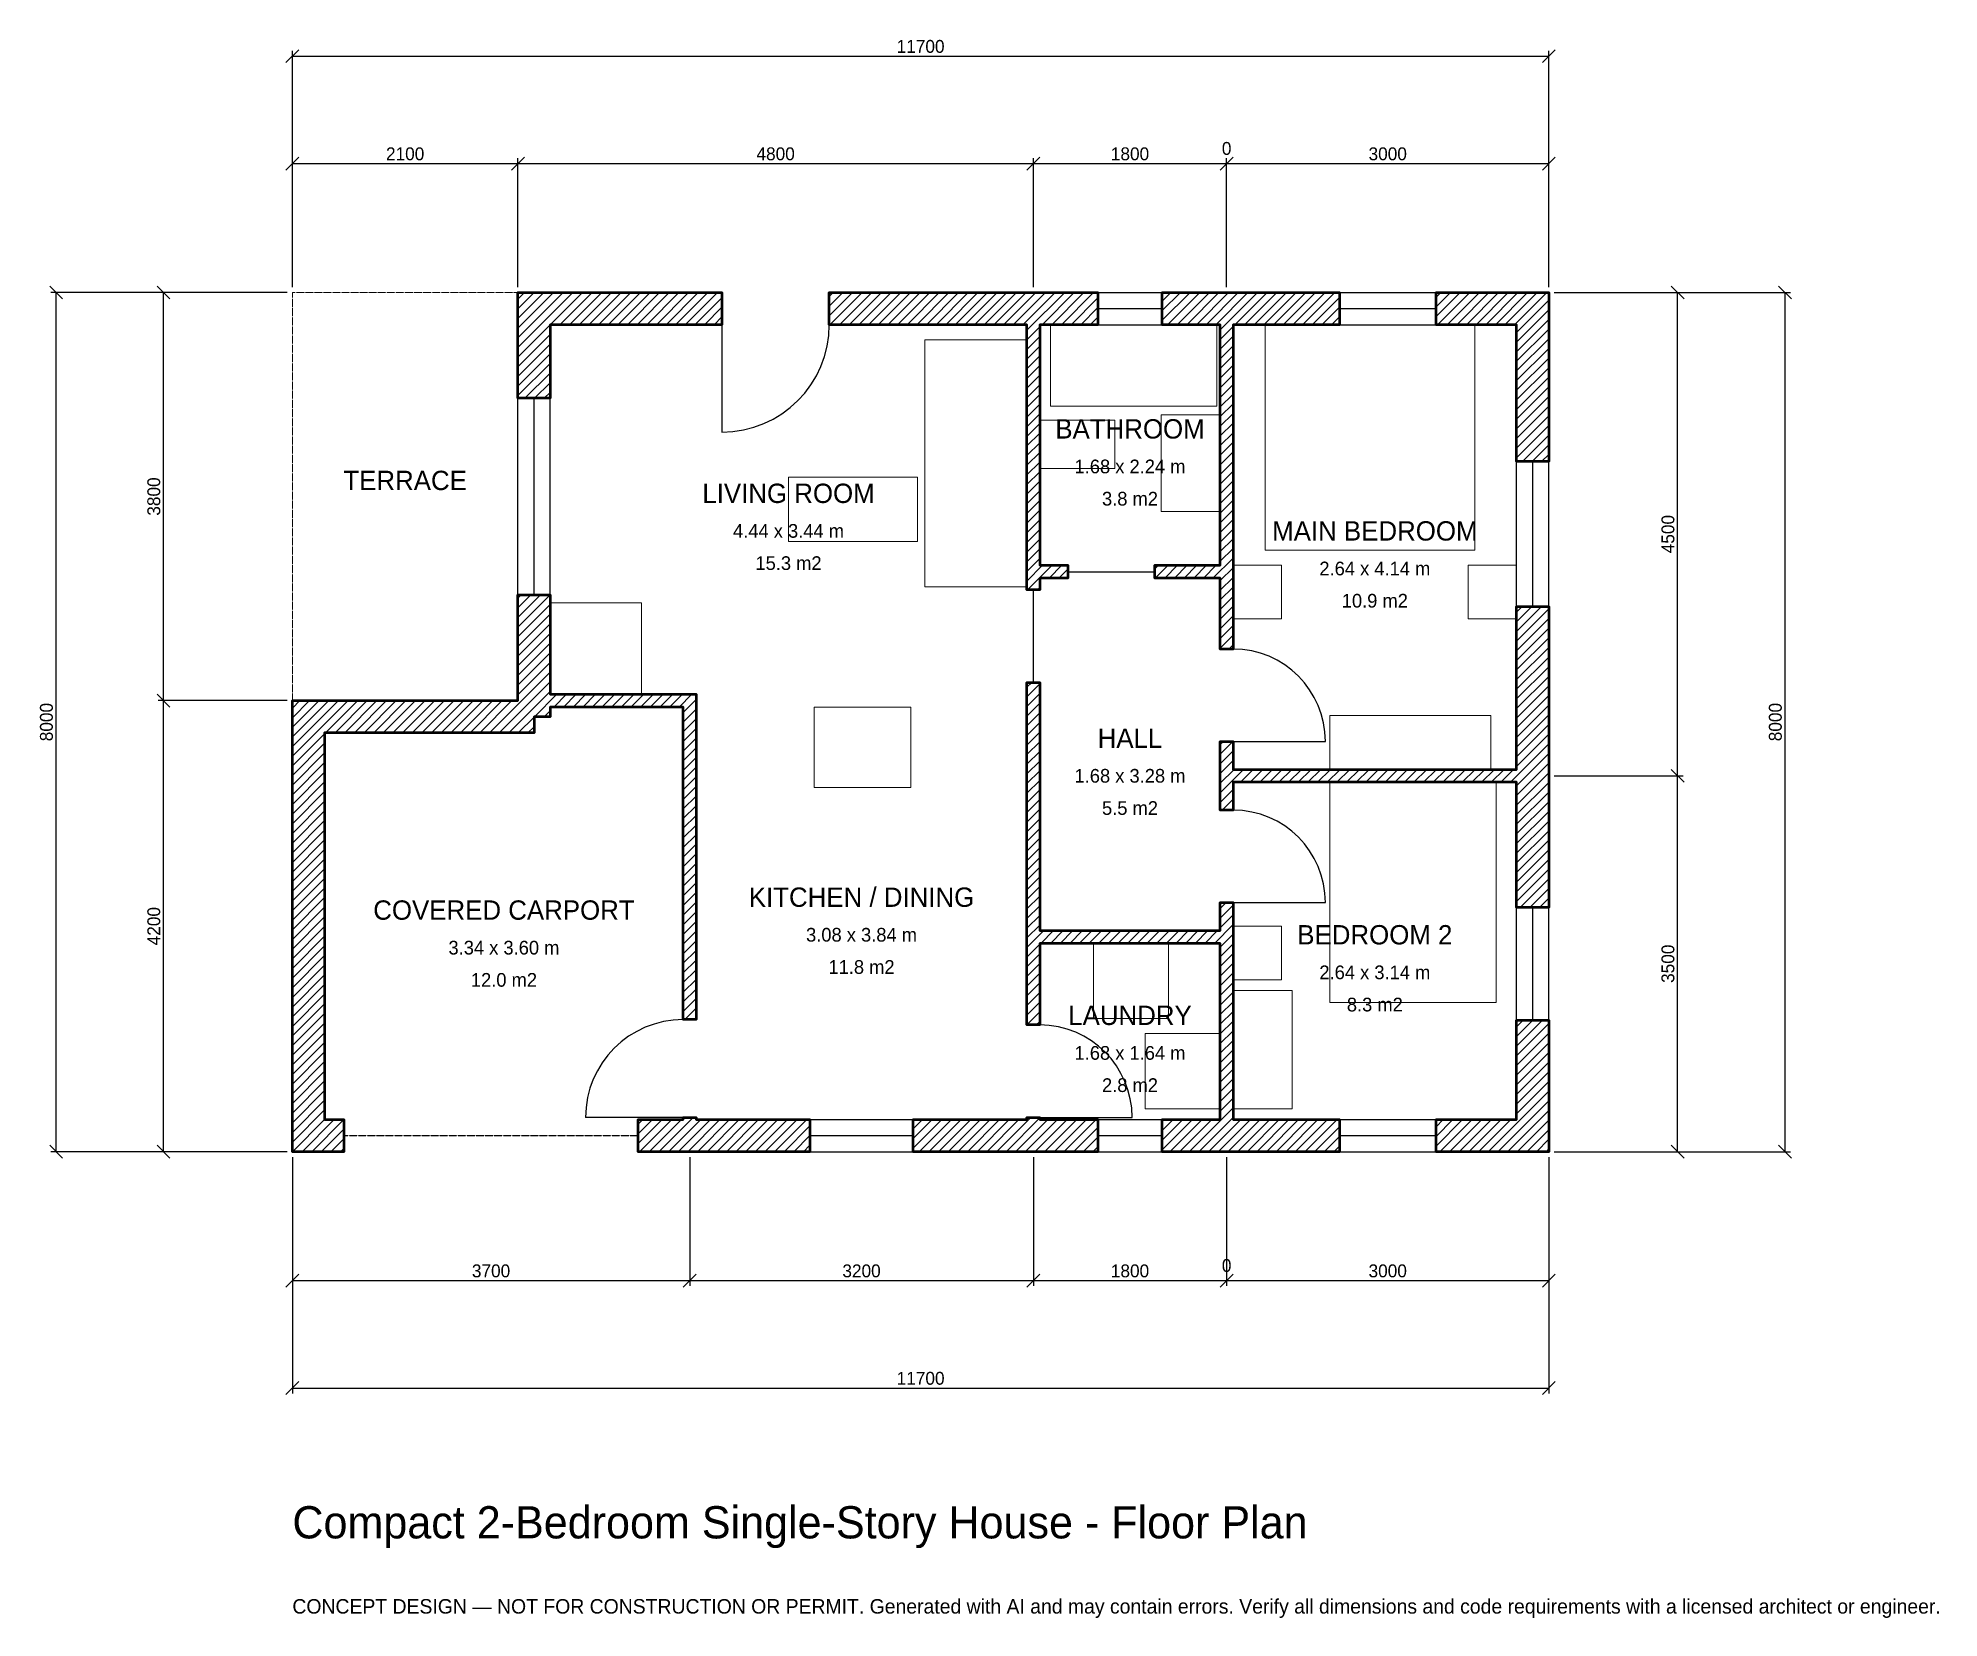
# Model space of a CAD drawing. Header units: millimetres. Extents: x -2369 to 15333, y -4341 to 10369.
import ezdxf
from ezdxf.enums import TextEntityAlignment as Align

# ---------------------------------------------------------------- set-up
doc = ezdxf.new("R2010")
doc.units = ezdxf.units.MM
doc.linetypes.add('DASHED', pattern=[1.524, 1.27, -0.254])
for name, color, linetype, lineweight in [('A-ANNO-DIMS', 1, 'Continuous', 13), ('A-ANNO-TEXT', 7, 'Continuous', 18), ('A-AREA-IDEN', 7, 'Continuous', 18), ('A-DOOR', 2, 'Continuous', 25), ('A-FLOR-FIXT', 9, 'Continuous', 13), ('A-FURN', 9, 'Continuous', 13), ('A-GLAZ', 4, 'Continuous', 25), ('A-SITE-PAVE', 8, 'Continuous', 13), ('A-WALL', 7, 'Continuous', 50), ('A-WALL-PATT', 8, 'Continuous', 13)]:
    doc.layers.add(name, color=color, linetype=linetype, lineweight=lineweight)
doc.dimstyles.new('PLAN', dxfattribs={"dimtxt": 120, "dimasz": 80, "dimexe": 50, "dimexo": 50, "dimgap": 30, "dimtad": 1, "dimdec": 0, "dimtsz": 60, "dimcen": 2.5, "dimclrd": 1, "dimclre": 1, "dimazin": 3, "dimtfac": 1, "dimtmove": 0, "dimatfit": 3})

msp = doc.modelspace()

# ---------------------------------------------------------------- hatches: boundary and pattern name
at = {"layer": 'A-WALL-PATT'}
h = msp.add_hatch(dxfattribs=at)
h.set_pattern_fill('ANSI31', color=8, scale=20)
h.paths.add_polyline_path([(7050, 8000), (7500, 8000), (7500, 7700), (7050, 7700), (6960, 7700), (6960, 5460), (7220, 5460), (7220, 5340), (6960, 5340), (6960, 5230), (6840, 5230), (6840, 5340), (6840, 5460), (6840, 7700), (6750, 7700), (5000, 7700), (5000, 8000), (6750, 8000), (6840, 8000), (6840, 8000.001), (6960, 8000.001), (6960, 8000), (7050, 8000)])
h.paths.add_polyline_path([(8550, 8000), (8640, 8000), (8640, 8000.001), (8760, 8000.001), (8760, 8000), (8850, 8000), (9750, 8000), (9750, 7700), (8850, 7700), (8760, 7700), (8760, 5460), (8760, 5340), (8760, 4680), (8640, 4680), (8640, 5340), (8030, 5340), (8030, 5460), (8640, 5460), (8640, 7700), (8550, 7700), (8100, 7700), (8100, 8000), (8550, 8000)])
h.paths.add_polyline_path([(11400, 8000), (11400, 8000.001), (11700, 8000.001), (11700, 8000), (11700.001, 8000), (11700.001, 7700), (11700, 7700), (11700, 6425), (11400, 6425), (11400, 7700), (10650, 7700), (10650, 8000), (11400, 8000)])
h.paths.add_polyline_path([(11700, 3650), (11700, 3560), (11700.001, 3560), (11700.001, 3440), (11700, 3440), (11700, 3350), (11700, 2275), (11400, 2275), (11400, 3350), (11400, 3440), (8760, 3440), (8760, 3180), (8640, 3180), (8640, 3440), (8640, 3440), (8640, 3560), (8640, 3560), (8640, 3820), (8760, 3820), (8760, 3560), (11400, 3560), (11400, 3650), (11400, 5075), (11700, 5075), (11700, 3650)])
h.paths.add_polyline_path([(11700, 300), (11700.001, 300), (11700.001, 0), (11700.001, 0), (11700, 0), (11700, -0.001), (11400, -0.001), (11400, 0), (10650, 0), (10650, 300), (11400, 300), (11400, 1225), (11700, 1225), (11700, 300)])
h.paths.add_polyline_path([(8850, 0), (8760, 0), (8760, -0.001), (8640, -0.001), (8640, 0), (8550, 0), (8100, 0), (8100, 300), (8550, 300), (8640, 300), (8640, 1940), (6960, 1940), (6960, 1180), (6840, 1180), (6840, 1940), (6840, 2060), (6840, 4140), (6840, 4260), (6840, 4370), (6960, 4370), (6960, 4260), (6960, 4140), (6960, 2060), (8640, 2060), (8640, 2320), (8760, 2320), (8760, 2060), (8760, 1940), (8760, 300), (8850, 300), (9750, 300), (9750, 0), (8850, 0)])
h.paths.add_polyline_path([(7050, 0), (6960, 0), (6960, -0.001), (6840, -0.001), (6840, 0), (6750, 0), (5780, 0), (5780, 300), (6750, 300), (6840, 300), (6840, 320), (6960, 320), (6960, 300), (7050, 300), (7500, 300), (7500, 0), (7050, 0)])
h.paths.add_polyline_path([(3850, 0), (3760, 0), (3760, -0.001), (3640, -0.001), (3640, 0), (3550, 0), (3220, 0), (3220, 300), (3550, 300), (3640, 300), (3640, 320), (3760, 320), (3760, 300), (3850, 300), (4820, 300), (4820, 0), (3850, 0)])
h.paths.add_polyline_path([(300, 0), (300, -0.001), (0, -0.001), (0, -0.001), (0, 0), (-0.001, 0), (-0.001, 0), (-0.001, 300), (0, 300), (0, 3900), (-0.001, 3900), (-0.001, 4200), (0, 4200), (0, 4200.001), (300, 4200.001), (300, 4200), (2040, 4200), (2040, 4200.001), (2099.999, 4200.001), (2099.999, 4260), (2100, 4260), (2100, 5185), (2400, 5185), (2400, 4260), (3640, 4260), (3760, 4260), (3760, 4140), (3760, 1230), (3640, 1230), (3640, 4140), (2400, 4140), (2400, 4050), (2250, 4050), (2250, 3900), (300, 3900), (300, 300), (480, 300), (480, 0), (300, 0)])
h.paths.add_polyline_path([(2100, 7700), (2099.999, 7700), (2099.999, 8000), (2100, 8000), (2100, 8000.001), (2400, 8000.001), (2400, 8000), (4000, 8000), (4000, 7700), (2400, 7700), (2400, 7015), (2100, 7015), (2100, 7700)])

# ---------------------------------------------------------------- linework, layer by layer
at = {"layer": 'A-DOOR'}
for p, q in [((4000, 7700), (4000, 6700)), ((7220, 5400), (8030, 5400)), ((6900, 4370), (6900, 5230)), ((8760, 3820), (9620, 3820)), ((8760, 2320), (9620, 2320)), ((3640, 320), (2730, 320)), ((6960, 320), (7820, 320))]:
    msp.add_line(p, q, dxfattribs=at)
at = {"layer": 'A-DOOR', "linetype": 'DASHED'}
msp.add_line((480, 150), (3220, 150), dxfattribs=at)
at = {"layer": 'A-DOOR'}
for centre, radius, start, end in [((4000, 7700), 1000, 270, 360), ((8760, 3820), 860, 0, 90), ((8760, 2320), 860, 0, 90), ((3640, 320), 910, 90, 180), ((6960, 320), 860, 0, 90)]:
    msp.add_arc(centre, radius, start, end, dxfattribs=at)
at = {"layer": 'A-FLOR-FIXT'}
for points in [[(7060, 6940), (8610, 6940), (8610, 7700), (7060, 7700)], [(6960, 6360), (7660, 6360), (7660, 6810), (6960, 6810)], [(8090, 5960), (8640, 5960), (8640, 6860), (8090, 6860)]]:
    msp.add_lwpolyline(points, close=True, dxfattribs=at)
at = {"layer": 'A-FURN'}
for points in [[(9060, 5600), (11010, 5600), (11010, 7700), (9060, 7700)], [(5890, 5260), (6840, 5260), (6840, 7560), (5890, 7560)], [(4620, 5680), (5820, 5680), (5820, 6280), (4620, 6280)], [(8760, 4960), (9210, 4960), (9210, 5460), (8760, 5460)], [(10950, 4960), (11400, 4960), (11400, 5460), (10950, 5460)], [(2400, 4260), (3250, 4260), (3250, 5110), (2400, 5110)], [(4860, 3390), (5760, 3390), (5760, 4140), (4860, 4140)], [(9660, 3560), (11160, 3560), (11160, 4060), (9660, 4060)], [(9660, 1390), (11210, 1390), (11210, 3440), (9660, 3440)], [(8760, 1600), (9210, 1600), (9210, 2100), (8760, 2100)], [(7460, 1240), (8160, 1240), (8160, 1940), (7460, 1940)], [(8760, 400), (9310, 400), (9310, 1500), (8760, 1500)], [(7940, 400), (8640, 400), (8640, 1100), (7940, 1100)]]:
    msp.add_lwpolyline(points, close=True, dxfattribs=at)
at = {"layer": 'A-GLAZ'}
for p, q in [((7500, 8000), (8100, 8000)), ((9750, 8000), (10650, 8000)), ((7500, 7850), (8100, 7850)), ((9750, 7850), (10650, 7850)), ((7500, 7700), (8100, 7700)), ((9750, 7700), (10650, 7700)), ((2100, 5185), (2100, 7015)), ((2250, 5185), (2250, 7015)), ((2400, 5185), (2400, 7015)), ((11400, 5075), (11400, 6425)), ((11550, 5075), (11550, 6425)), ((11700, 5075), (11700, 6425)), ((11400, 1225), (11400, 2275)), ((11550, 1225), (11550, 2275)), ((11700, 1225), (11700, 2275)), ((4820, 300), (5780, 300)), ((7500, 300), (8100, 300)), ((9750, 300), (10650, 300)), ((4820, 150), (5780, 150)), ((4820, 0), (5780, 0)), ((7500, 150), (8100, 150)), ((7500, 0), (8100, 0)), ((9750, 150), (10650, 150)), ((9750, 0), (10650, 0))]:
    msp.add_line(p, q, dxfattribs=at)
at = {"layer": 'A-SITE-PAVE', "linetype": 'DASHED'}
msp.add_lwpolyline([(0, 4200), (2100, 4200), (2100, 8000), (0, 8000)], close=True, dxfattribs=at)
at = {"layer": 'A-WALL'}
for points in [[(2100, 7700), (2099.999, 7700), (2099.999, 8000), (2100, 8000), (2100, 8000.001), (2400, 8000.001), (2400, 8000), (4000, 8000), (4000, 7700), (2400, 7700), (2400, 7015), (2100, 7015), (2100, 7700)], [(7050, 8000), (7500, 8000), (7500, 7700), (7050, 7700), (6960, 7700), (6960, 5460), (7220, 5460), (7220, 5340), (6960, 5340), (6960, 5230), (6840, 5230), (6840, 5340), (6840, 5460), (6840, 7700), (6750, 7700), (5000, 7700), (5000, 8000), (6750, 8000), (6840, 8000), (6840, 8000.001), (6960, 8000.001), (6960, 8000), (7050, 8000)], [(8550, 8000), (8640, 8000), (8640, 8000.001), (8760, 8000.001), (8760, 8000), (8850, 8000), (9750, 8000), (9750, 7700), (8850, 7700), (8760, 7700), (8760, 5460), (8760, 5340), (8760, 4680), (8640, 4680), (8640, 5340), (8030, 5340), (8030, 5460), (8640, 5460), (8640, 7700), (8550, 7700), (8100, 7700), (8100, 8000), (8550, 8000)], [(11400, 8000), (11400, 8000.001), (11700, 8000.001), (11700, 8000), (11700.001, 8000), (11700.001, 7700), (11700, 7700), (11700, 6425), (11400, 6425), (11400, 7700), (10650, 7700), (10650, 8000), (11400, 8000)], [(300, 0), (300, -0.001), (0, -0.001), (0, -0.001), (0, 0), (-0.001, 0), (-0.001, 0), (-0.001, 300), (0, 300), (0, 3900), (-0.001, 3900), (-0.001, 4200), (0, 4200), (0, 4200.001), (300, 4200.001), (300, 4200), (2040, 4200), (2040, 4200.001), (2099.999, 4200.001), (2099.999, 4260), (2100, 4260), (2100, 5185), (2400, 5185), (2400, 4260), (3640, 4260), (3760, 4260), (3760, 4140), (3760, 1230), (3640, 1230), (3640, 4140), (2400, 4140), (2400, 4050), (2250, 4050), (2250, 3900), (300, 3900), (300, 300), (480, 300), (480, 0), (300, 0)], [(11700, 3650), (11700, 3560), (11700.001, 3560), (11700.001, 3440), (11700, 3440), (11700, 3350), (11700, 2275), (11400, 2275), (11400, 3350), (11400, 3440), (8760, 3440), (8760, 3180), (8640, 3180), (8640, 3440), (8640, 3440), (8640, 3560), (8640, 3560), (8640, 3820), (8760, 3820), (8760, 3560), (11400, 3560), (11400, 3650), (11400, 5075), (11700, 5075), (11700, 3650)], [(8850, 0), (8760, 0), (8760, -0.001), (8640, -0.001), (8640, 0), (8550, 0), (8100, 0), (8100, 300), (8550, 300), (8640, 300), (8640, 1940), (6960, 1940), (6960, 1180), (6840, 1180), (6840, 1940), (6840, 2060), (6840, 4140), (6840, 4260), (6840, 4370), (6960, 4370), (6960, 4260), (6960, 4140), (6960, 2060), (8640, 2060), (8640, 2320), (8760, 2320), (8760, 2060), (8760, 1940), (8760, 300), (8850, 300), (9750, 300), (9750, 0), (8850, 0)], [(11700, 300), (11700.001, 300), (11700.001, 0), (11700.001, 0), (11700, 0), (11700, -0.001), (11400, -0.001), (11400, 0), (10650, 0), (10650, 300), (11400, 300), (11400, 1225), (11700, 1225), (11700, 300)], [(3850, 0), (3760, 0), (3760, -0.001), (3640, -0.001), (3640, 0), (3550, 0), (3220, 0), (3220, 300), (3550, 300), (3640, 300), (3640, 320), (3760, 320), (3760, 300), (3850, 300), (4820, 300), (4820, 0), (3850, 0)], [(7050, 0), (6960, 0), (6960, -0.001), (6840, -0.001), (6840, 0), (6750, 0), (5780, 0), (5780, 300), (6750, 300), (6840, 300), (6840, 320), (6960, 320), (6960, 300), (7050, 300), (7500, 300), (7500, 0), (7050, 0)]]:
    msp.add_lwpolyline(points, close=True, dxfattribs=at)

# ---------------------------------------------------------------- texts
at = {"layer": 'A-ANNO-TEXT'}
for s, height, p in [('Compact 2-Bedroom Single-Story House - Floor Plan', 300, (0, -3600)), ('CONCEPT DESIGN — NOT FOR CONSTRUCTION OR PERMIT. Generated with AI and may contain errors. Verify all dimensions and code requirements with a licensed architect or engineer.', 135, (0, -4300))]:
    msp.add_text(s, height=height, dxfattribs=at).set_placement(p)
at = {"layer": 'A-AREA-IDEN'}
for s, height, p in [('BATHROOM', 180, (7800, 6730)), ('1.68 x 2.24 m', 127.5, (7800, 6380)), ('TERRACE', 180, (1050, 6250)), ('LIVING ROOM', 180, (4620, 6130)), ('3.8 m2', 127.5, (7800, 6080)), ('4.44 x 3.44 m', 127.5, (4620, 5780)), ('MAIN BEDROOM', 180, (10080, 5780)), ('15.3 m2', 127.5, (4620, 5480)), ('2.64 x 4.14 m', 127.5, (10080, 5430)), ('10.9 m2', 127.5, (10080, 5130)), ('HALL', 180, (7800, 3850)), ('1.68 x 3.28 m', 127.5, (7800, 3500)), ('5.5 m2', 127.5, (7800, 3200)), ('COVERED CARPORT', 180, (1970, 2250)), ('KITCHEN / DINING', 180, (5300, 2370)), ('3.34 x 3.60 m', 127.5, (1970, 1900)), ('3.08 x 3.84 m', 127.5, (5300, 2020)), ('BEDROOM 2', 180, (10080, 2020)), ('11.8 m2', 127.5, (5300, 1720)), ('12.0 m2', 127.5, (1970, 1600)), ('2.64 x 3.14 m', 127.5, (10080, 1670)), ('8.3 m2', 127.5, (10080, 1370)), ('LAUNDRY', 180, (7800, 1270)), ('1.68 x 1.64 m', 127.5, (7800, 920)), ('2.8 m2', 127.5, (7800, 620))]:
    msp.add_text(s, height=height, dxfattribs=at).set_placement(p, align=Align.MIDDLE_CENTER)

# ---------------------------------------------------------------- dimensions: what is measured, and where the dimension line sits
at = {"layer": 'A-ANNO-DIMS'}
for base, p1, p2, text in [((0, 10200), (0, 8000), (11700, 8000), '11700'), ((8700, 9200), (8700, 8000), (8700, 8000), '0'), ((0, 9200), (0, 8000), (2100, 8000), '2100'), ((2100, 9200), (2100, 8000), (6900, 8000), '4800'), ((6900, 9200), (6900, 8000), (8700, 8000), '1800'), ((8700, 9200), (8700, 8000), (11700, 8000), '3000'), ((0, -1200), (0, 0), (3700, 0), '3700'), ((0, -2200), (0, 0), (11700, 0), '11700'), ((3700, -1200), (3700, 0), (6900, 0), '3200'), ((6900, -1200), (6900, 0), (8700, 0), '1800'), ((8700, -1200), (8700, 0), (8700, 0), '0'), ((8700, -1200), (8700, 0), (11700, 0), '3000')]:
    msp.add_linear_dim(base=base, p1=p1, p2=p2, text=text, dimstyle='PLAN', dxfattribs=at).render()
for base, p1, p2, text in [((-2200, 0), (0, 0), (0, 8000), '8000'), ((-1200, 4200), (0, 4200), (0, 8000), '3800'), ((12900, 3500), (11700, 3500), (11700, 8000), '4500'), ((13900, 0), (11700, 0), (11700, 8000), '8000'), ((-1200, 0), (0, 0), (0, 4200), '4200'), ((12900, 0), (11700, 0), (11700, 3500), '3500')]:
    msp.add_linear_dim(base=base, p1=p1, p2=p2, angle=90, text=text, dimstyle='PLAN', dxfattribs=at).render()

doc.saveas('drawing.dxf')
